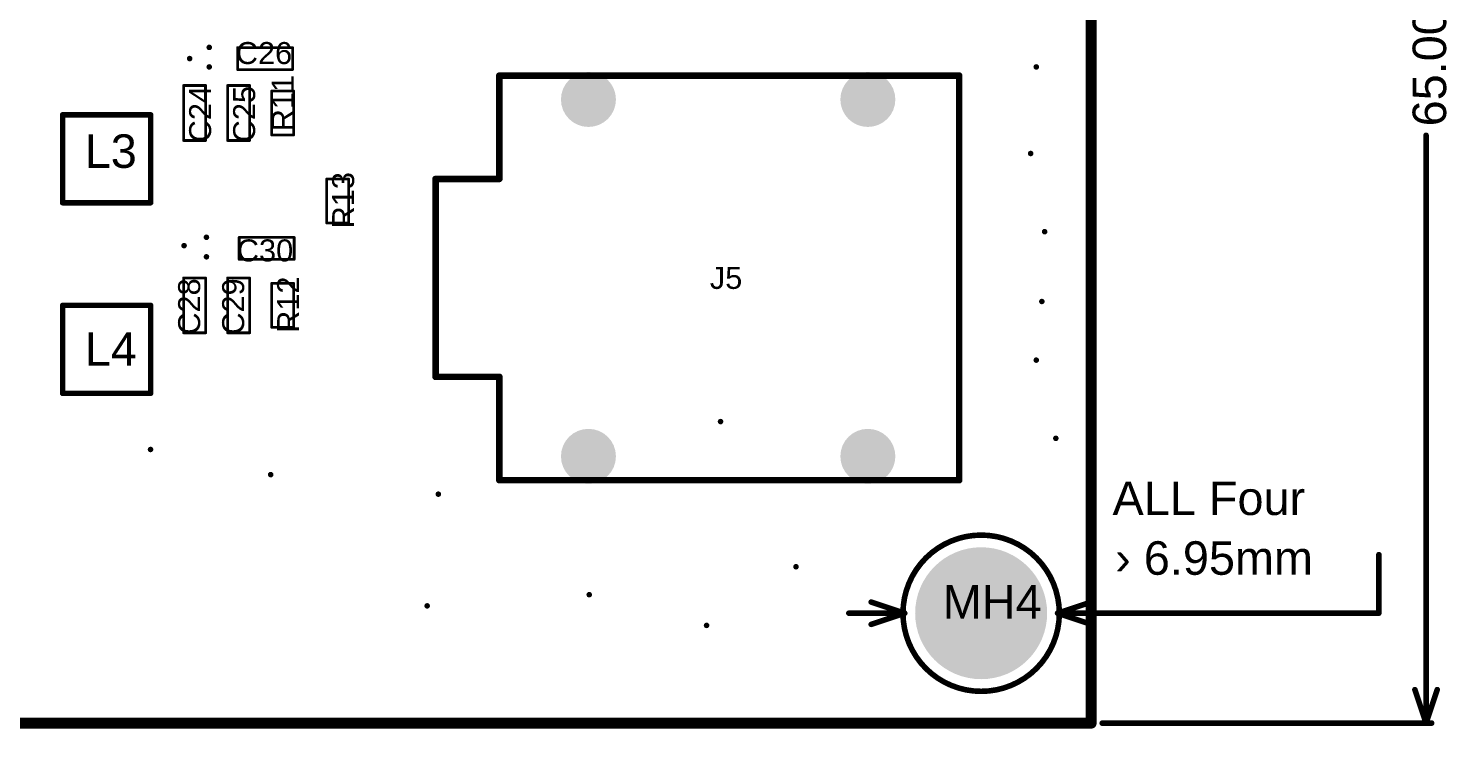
# Model space of a CAD drawing. Header units: inches. Extents: x 0 to 127, y 0 to 86.
# Drawn here: x 57.7 to 122.2, y -0.2 to 31.6 of the extents above; entities that cross this region are included whole.
import ezdxf

# ---------------------------------------------------------------- set-up
doc = ezdxf.new("R2010")
doc.units = ezdxf.units.IN
for name, color, linetype in [('Mechanical1', 6, 'Continuous'), ('Mechanical4', 56, 'Continuous'), ('Mechanical6', 56, 'Continuous'), ('MultiLayer', 9, 'Continuous'), ('PadHoleLayer', 156, 'Continuous'), ('ViaHoleLayer', 16, 'Continuous')]:
    doc.layers.add(name, color=color, linetype=linetype)
doc.styles.add('Arial', font='', dxfattribs={"height": 0.2})
doc.styles.get('Arial').set_extended_font_data('Arial')

# ---------------------------------------------------------------- blocks, each defined once
blk = doc.blocks.new('RES_0603_2')
at = {"layer": 'Mechanical4'}
for points in [[(-1, 0.5, 0.125, 0.125, 0), (-1, -0.5, 0.125, 0.125, 0)], [(-1, 0.5, 0.125, 0.125, 0), (1, 0.5, 0.125, 0.125, 0)], [(1, 0.5, 0.125, 0.125, 0), (1, -0.5, 0.125, 0.125, 0)], [(-1, -0.5, 0.125, 0.125, 0), (1, -0.5, 0.125, 0.125, 0)]]:
    blk.add_lwpolyline(points, format="xyseb", dxfattribs=at)
for points in [[(-1.031, 0.5, 0.0625, 0.0625, 1), (-0.969, 0.5, 0.0625, 0.0625, 1)], [(-1.031, 0.5, 0.0625, 0.0625, 1), (-0.969, 0.5, 0.0625, 0.0625, 1)], [(0.969, 0.5, 0.0625, 0.0625, 1), (1.031, 0.5, 0.0625, 0.0625, 1)], [(0.969, 0.5, 0.0625, 0.0625, 1), (1.031, 0.5, 0.0625, 0.0625, 1)], [(-1.031, -0.5, 0.0625, 0.0625, 1), (-0.969, -0.5, 0.0625, 0.0625, 1)], [(-1.031, -0.5, 0.0625, 0.0625, 1), (-0.969, -0.5, 0.0625, 0.0625, 1)], [(0.969, -0.5, 0.0625, 0.0625, 1), (1.031, -0.5, 0.0625, 0.0625, 1)], [(0.969, -0.5, 0.0625, 0.0625, 1), (1.031, -0.5, 0.0625, 0.0625, 1)]]:
    blk.add_lwpolyline(points, format="xyseb", close=True, dxfattribs=at)
at = {"layer": 'Mechanical4', "style": 'Arial'}
blk.add_text('R13', height=1, dxfattribs=at).set_placement((-1.25, -0.75))
blk = doc.blocks.new('RES_0603_3')
at = {"layer": 'Mechanical4'}
for points in [[(-1, 0.5, 0.125, 0.125, 0), (-1, -0.5, 0.125, 0.125, 0)], [(-1, 0.5, 0.125, 0.125, 0), (1, 0.5, 0.125, 0.125, 0)], [(1, 0.5, 0.125, 0.125, 0), (1, -0.5, 0.125, 0.125, 0)], [(-1, -0.5, 0.125, 0.125, 0), (1, -0.5, 0.125, 0.125, 0)]]:
    blk.add_lwpolyline(points, format="xyseb", dxfattribs=at)
for points in [[(-1.031, 0.5, 0.0625, 0.0625, 1), (-0.969, 0.5, 0.0625, 0.0625, 1)], [(-1.031, 0.5, 0.0625, 0.0625, 1), (-0.969, 0.5, 0.0625, 0.0625, 1)], [(0.969, 0.5, 0.0625, 0.0625, 1), (1.031, 0.5, 0.0625, 0.0625, 1)], [(0.969, 0.5, 0.0625, 0.0625, 1), (1.031, 0.5, 0.0625, 0.0625, 1)], [(-1.031, -0.5, 0.0625, 0.0625, 1), (-0.969, -0.5, 0.0625, 0.0625, 1)], [(-1.031, -0.5, 0.0625, 0.0625, 1), (-0.969, -0.5, 0.0625, 0.0625, 1)], [(0.969, -0.5, 0.0625, 0.0625, 1), (1.031, -0.5, 0.0625, 0.0625, 1)], [(0.969, -0.5, 0.0625, 0.0625, 1), (1.031, -0.5, 0.0625, 0.0625, 1)]]:
    blk.add_lwpolyline(points, format="xyseb", close=True, dxfattribs=at)
at = {"layer": 'Mechanical4', "style": 'Arial'}
blk.add_text('R12', height=1, dxfattribs=at).set_placement((-1.25, -0.75))
blk = doc.blocks.new('RES_0603_4')
at = {"layer": 'Mechanical4'}
for points in [[(-1, -0.5, 0.125, 0.125, 0), (-1, 0.5, 0.125, 0.125, 0)], [(1, 0.5, 0.125, 0.125, 0), (-1, 0.5, 0.125, 0.125, 0)], [(1, -0.5, 0.125, 0.125, 0), (1, 0.5, 0.125, 0.125, 0)], [(1, -0.5, 0.125, 0.125, 0), (-1, -0.5, 0.125, 0.125, 0)]]:
    blk.add_lwpolyline(points, format="xyseb", dxfattribs=at)
for points in [[(-1.031, 0.5, 0.0625, 0.0625, 1), (-0.969, 0.5, 0.0625, 0.0625, 1)], [(-1.031, 0.5, 0.0625, 0.0625, 1), (-0.969, 0.5, 0.0625, 0.0625, 1)], [(0.969, 0.5, 0.0625, 0.0625, 1), (1.031, 0.5, 0.0625, 0.0625, 1)], [(0.969, 0.5, 0.0625, 0.0625, 1), (1.031, 0.5, 0.0625, 0.0625, 1)], [(-1.031, -0.5, 0.0625, 0.0625, 1), (-0.969, -0.5, 0.0625, 0.0625, 1)], [(-1.031, -0.5, 0.0625, 0.0625, 1), (-0.969, -0.5, 0.0625, 0.0625, 1)], [(0.969, -0.5, 0.0625, 0.0625, 1), (1.031, -0.5, 0.0625, 0.0625, 1)], [(0.969, -0.5, 0.0625, 0.0625, 1), (1.031, -0.5, 0.0625, 0.0625, 1)]]:
    blk.add_lwpolyline(points, format="xyseb", close=True, dxfattribs=at)
at = {"layer": 'Mechanical4', "style": 'Arial'}
blk.add_text('R11', height=1, rotation=-180, dxfattribs=at).set_placement((0.833, 0.5))
blk = doc.blocks.new('MH_M3_15')
at = {"layer": 'MultiLayer'}
h = blk.add_hatch(color=9, dxfattribs=at)
edge = h.paths.add_edge_path()
edge.add_arc((0, 0), 3, 0, 360)
at = {"layer": 'PadHoleLayer'}
h = blk.add_hatch(color=156, dxfattribs=at)
edge = h.paths.add_edge_path()
edge.add_arc((0, 0), 1.6, 0, 360)
at = {"layer": 'Mechanical4'}
for points in [[(3.553, 0, 0.254, 0.254, 1), (-3.553, 0, 0.254, 0.254, 1)], [(-3.617, 0, 0.127, 0.127, 1), (-3.49, 0, 0.127, 0.127, 1)], [(3.49, 0, 0.127, 0.127, 1), (3.617, 0, 0.127, 0.127, 1)]]:
    blk.add_lwpolyline(points, format="xyseb", close=True, dxfattribs=at)
at = {"layer": 'Mechanical4', "style": 'Arial'}
blk.add_text('MH4', height=1.524, rotation=270, dxfattribs=at).set_placement((-0.246, 1.746))
blk = doc.blocks.new('ASPI_4030S_19')
at = {"layer": 'Mechanical4'}
for points in [[(-2, -2, 0.25, 0.25, 0), (-2, 2, 0.25, 0.25, 0)], [(-2, 2, 0.25, 0.25, 0), (2, 2, 0.25, 0.25, 0)], [(2, -2, 0.25, 0.25, 0), (2, 2, 0.25, 0.25, 0)], [(-2, -2, 0.25, 0.25, 0), (2, -2, 0.25, 0.25, 0)]]:
    blk.add_lwpolyline(points, format="xyseb", dxfattribs=at)
for points in [[(-2.063, 2, 0.125, 0.125, 1), (-1.938, 2, 0.125, 0.125, 1)], [(-2.063, 2, 0.125, 0.125, 1), (-1.938, 2, 0.125, 0.125, 1)], [(1.938, 2, 0.125, 0.125, 1), (2.063, 2, 0.125, 0.125, 1)], [(1.938, 2, 0.125, 0.125, 1), (2.063, 2, 0.125, 0.125, 1)], [(-2.063, -2, 0.125, 0.125, 1), (-1.938, -2, 0.125, 0.125, 1)], [(-2.063, -2, 0.125, 0.125, 1), (-1.938, -2, 0.125, 0.125, 1)], [(1.938, -2, 0.125, 0.125, 1), (2.063, -2, 0.125, 0.125, 1)], [(1.938, -2, 0.125, 0.125, 1), (2.063, -2, 0.125, 0.125, 1)]]:
    blk.add_lwpolyline(points, format="xyseb", close=True, dxfattribs=at)
at = {"layer": 'Mechanical4', "style": 'Arial'}
blk.add_text('L4', height=1.524, dxfattribs=at).set_placement((-0.996, -0.746))
blk = doc.blocks.new('ASPI_4030S_20')
at = {"layer": 'Mechanical4'}
for points in [[(-2, 2, 0.25, 0.25, 0), (2, 2, 0.25, 0.25, 0)], [(-2, -2, 0.25, 0.25, 0), (-2, 2, 0.25, 0.25, 0)], [(2, -2, 0.25, 0.25, 0), (2, 2, 0.25, 0.25, 0)], [(-2, -2, 0.25, 0.25, 0), (2, -2, 0.25, 0.25, 0)]]:
    blk.add_lwpolyline(points, format="xyseb", dxfattribs=at)
for points in [[(-2.063, 2, 0.125, 0.125, 1), (-1.938, 2, 0.125, 0.125, 1)], [(-2.063, 2, 0.125, 0.125, 1), (-1.938, 2, 0.125, 0.125, 1)], [(1.938, 2, 0.125, 0.125, 1), (2.063, 2, 0.125, 0.125, 1)], [(1.938, 2, 0.125, 0.125, 1), (2.063, 2, 0.125, 0.125, 1)], [(-2.063, -2, 0.125, 0.125, 1), (-1.938, -2, 0.125, 0.125, 1)], [(-2.063, -2, 0.125, 0.125, 1), (-1.938, -2, 0.125, 0.125, 1)], [(1.938, -2, 0.125, 0.125, 1), (2.063, -2, 0.125, 0.125, 1)], [(1.938, -2, 0.125, 0.125, 1), (2.063, -2, 0.125, 0.125, 1)]]:
    blk.add_lwpolyline(points, format="xyseb", close=True, dxfattribs=at)
at = {"layer": 'Mechanical4', "style": 'Arial'}
blk.add_text('L3', height=1.524, dxfattribs=at).set_placement((-0.996, -0.413))
blk = doc.blocks.new('NMJ4HCD2_23')
at = {"layer": 'MultiLayer'}
h = blk.add_hatch(color=9, dxfattribs=at)
edge = h.paths.add_edge_path()
edge.add_arc((-6.35, 8.115), 1.25, 0, 360)
h = blk.add_hatch(color=9, dxfattribs=at)
edge = h.paths.add_edge_path()
edge.add_arc((6.35, 8.115), 1.25, 0, 360)
h = blk.add_hatch(color=9, dxfattribs=at)
edge = h.paths.add_edge_path()
edge.add_arc((-6.35, -8.115), 1.25, 0, 360)
h = blk.add_hatch(color=9, dxfattribs=at)
edge = h.paths.add_edge_path()
edge.add_arc((6.35, -8.115), 1.25, 0, 360)
at = {"layer": 'PadHoleLayer'}
h = blk.add_hatch(color=156, dxfattribs=at)
edge = h.paths.add_edge_path()
edge.add_arc((-6.35, 8.115), 0.7, 0, 360)
h = blk.add_hatch(color=156, dxfattribs=at)
edge = h.paths.add_edge_path()
edge.add_arc((6.35, 8.115), 0.7, 0, 360)
h = blk.add_hatch(color=156, dxfattribs=at)
edge = h.paths.add_edge_path()
edge.add_arc((-6.35, -8.115), 0.7, 0, 360)
h = blk.add_hatch(color=156, dxfattribs=at)
edge = h.paths.add_edge_path()
edge.add_arc((6.35, -8.115), 0.7, 0, 360)
at = {"layer": 'Mechanical4'}
for points in [[(-10.4, 9.2, 0.3, 0.3, 0), (10.5, 9.2, 0.3, 0.3, 0)], [(-10.4, 4.5, 0.3, 0.3, 0), (-10.4, 9.2, 0.3, 0.3, 0)], [(10.5, -9.2, 0.3, 0.3, 0), (10.5, 9.2, 0.3, 0.3, 0)], [(-13.3, -4.5, 0.3, 0.3, 0), (-13.3, 4.5, 0.3, 0.3, 0)], [(-13.3, 4.5, 0.3, 0.3, 0), (-10.5, 4.5, 0.3, 0.3, 0)], [(-10.5, 4.5, 0.3, 0.3, 0), (-10.4, 4.5, 0.3, 0.3, 0)], [(-13.3, -4.5, 0.3, 0.3, 0), (-10.4, -4.5, 0.3, 0.3, 0)], [(-10.4, -9.2, 0.3, 0.3, 0), (-10.4, -4.5, 0.3, 0.3, 0)], [(-10.4, -9.2, 0.3, 0.3, 0), (10.5, -9.2, 0.3, 0.3, 0)]]:
    blk.add_lwpolyline(points, format="xyseb", dxfattribs=at)
for points in [[(-10.475, 9.2, 0.15, 0.15, 1), (-10.325, 9.2, 0.15, 0.15, 1)], [(-10.475, 9.2, 0.15, 0.15, 1), (-10.325, 9.2, 0.15, 0.15, 1)], [(10.425, 9.2, 0.15, 0.15, 1), (10.575, 9.2, 0.15, 0.15, 1)], [(10.425, 9.2, 0.15, 0.15, 1), (10.575, 9.2, 0.15, 0.15, 1)], [(-13.375, 4.5, 0.15, 0.15, 1), (-13.225, 4.5, 0.15, 0.15, 1)], [(-13.375, 4.5, 0.15, 0.15, 1), (-13.225, 4.5, 0.15, 0.15, 1)], [(-10.575, 4.5, 0.15, 0.15, 1), (-10.425, 4.5, 0.15, 0.15, 1)], [(-10.575, 4.5, 0.15, 0.15, 1), (-10.425, 4.5, 0.15, 0.15, 1)], [(-10.475, 4.5, 0.15, 0.15, 1), (-10.325, 4.5, 0.15, 0.15, 1)], [(-10.475, 4.5, 0.15, 0.15, 1), (-10.325, 4.5, 0.15, 0.15, 1)], [(-13.375, -4.5, 0.15, 0.15, 1), (-13.225, -4.5, 0.15, 0.15, 1)], [(-13.375, -4.5, 0.15, 0.15, 1), (-13.225, -4.5, 0.15, 0.15, 1)], [(-10.475, -4.5, 0.15, 0.15, 1), (-10.325, -4.5, 0.15, 0.15, 1)], [(-10.475, -4.5, 0.15, 0.15, 1), (-10.325, -4.5, 0.15, 0.15, 1)], [(-10.475, -9.2, 0.15, 0.15, 1), (-10.325, -9.2, 0.15, 0.15, 1)], [(-10.475, -9.2, 0.15, 0.15, 1), (-10.325, -9.2, 0.15, 0.15, 1)], [(10.425, -9.2, 0.15, 0.15, 1), (10.575, -9.2, 0.15, 0.15, 1)], [(10.425, -9.2, 0.15, 0.15, 1), (10.575, -9.2, 0.15, 0.15, 1)]]:
    blk.add_lwpolyline(points, format="xyseb", close=True, dxfattribs=at)
at = {"layer": 'Mechanical4', "style": 'Arial'}
blk.add_text('J5', height=1, rotation=360, dxfattribs=at).set_placement((-0.833, -0.5))
blk = doc.blocks.new('CAP_0603_31')
at = {"layer": 'Mechanical4'}
for points in [[(-1.25, -0.5, 0.125, 0.125, 0), (-1.25, 0.5, 0.125, 0.125, 0)], [(-1.25, 0.5, 0.125, 0.125, 0), (1.25, 0.5, 0.125, 0.125, 0)], [(1.25, -0.5, 0.125, 0.125, 0), (1.25, 0.5, 0.125, 0.125, 0)], [(-1.25, -0.5, 0.125, 0.125, 0), (1.25, -0.5, 0.125, 0.125, 0)]]:
    blk.add_lwpolyline(points, format="xyseb", dxfattribs=at)
for points in [[(-1.281, 0.5, 0.0625, 0.0625, 1), (-1.219, 0.5, 0.0625, 0.0625, 1)], [(-1.281, 0.5, 0.0625, 0.0625, 1), (-1.219, 0.5, 0.0625, 0.0625, 1)], [(1.219, 0.5, 0.0625, 0.0625, 1), (1.281, 0.5, 0.0625, 0.0625, 1)], [(1.219, 0.5, 0.0625, 0.0625, 1), (1.281, 0.5, 0.0625, 0.0625, 1)], [(-1.281, -0.5, 0.0625, 0.0625, 1), (-1.219, -0.5, 0.0625, 0.0625, 1)], [(-1.281, -0.5, 0.0625, 0.0625, 1), (-1.219, -0.5, 0.0625, 0.0625, 1)], [(1.219, -0.5, 0.0625, 0.0625, 1), (1.281, -0.5, 0.0625, 0.0625, 1)], [(1.219, -0.5, 0.0625, 0.0625, 1), (1.281, -0.5, 0.0625, 0.0625, 1)]]:
    blk.add_lwpolyline(points, format="xyseb", close=True, dxfattribs=at)
at = {"layer": 'Mechanical4', "style": 'Arial'}
blk.add_text('C30', height=1, rotation=360, dxfattribs=at).set_placement((-1.356, -0.593))
blk = doc.blocks.new('CAP_0603_32')
at = {"layer": 'Mechanical4'}
for points in [[(-1.25, -0.5, 0.125, 0.125, 0), (-1.25, 0.5, 0.125, 0.125, 0)], [(1.25, 0.5, 0.125, 0.125, 0), (-1.25, 0.5, 0.125, 0.125, 0)], [(1.25, -0.5, 0.125, 0.125, 0), (1.25, 0.5, 0.125, 0.125, 0)], [(1.25, -0.5, 0.125, 0.125, 0), (-1.25, -0.5, 0.125, 0.125, 0)]]:
    blk.add_lwpolyline(points, format="xyseb", dxfattribs=at)
for points in [[(-1.281, 0.5, 0.0625, 0.0625, 1), (-1.219, 0.5, 0.0625, 0.0625, 1)], [(-1.281, 0.5, 0.0625, 0.0625, 1), (-1.219, 0.5, 0.0625, 0.0625, 1)], [(1.219, 0.5, 0.0625, 0.0625, 1), (1.281, 0.5, 0.0625, 0.0625, 1)], [(1.219, 0.5, 0.0625, 0.0625, 1), (1.281, 0.5, 0.0625, 0.0625, 1)], [(-1.281, -0.5, 0.0625, 0.0625, 1), (-1.219, -0.5, 0.0625, 0.0625, 1)], [(-1.281, -0.5, 0.0625, 0.0625, 1), (-1.219, -0.5, 0.0625, 0.0625, 1)], [(1.219, -0.5, 0.0625, 0.0625, 1), (1.281, -0.5, 0.0625, 0.0625, 1)], [(1.219, -0.5, 0.0625, 0.0625, 1), (1.281, -0.5, 0.0625, 0.0625, 1)]]:
    blk.add_lwpolyline(points, format="xyseb", close=True, dxfattribs=at)
at = {"layer": 'Mechanical4', "style": 'Arial'}
blk.add_text('C29', height=1, rotation=-180, dxfattribs=at).set_placement((1.333, 0.25))
blk = doc.blocks.new('CAP_0603_33')
at = {"layer": 'Mechanical4'}
for points in [[(-1.25, -0.5, 0.125, 0.125, 0), (-1.25, 0.5, 0.125, 0.125, 0)], [(1.25, 0.5, 0.125, 0.125, 0), (-1.25, 0.5, 0.125, 0.125, 0)], [(1.25, -0.5, 0.125, 0.125, 0), (1.25, 0.5, 0.125, 0.125, 0)], [(1.25, -0.5, 0.125, 0.125, 0), (-1.25, -0.5, 0.125, 0.125, 0)]]:
    blk.add_lwpolyline(points, format="xyseb", dxfattribs=at)
for points in [[(-1.281, 0.5, 0.0625, 0.0625, 1), (-1.219, 0.5, 0.0625, 0.0625, 1)], [(-1.281, 0.5, 0.0625, 0.0625, 1), (-1.219, 0.5, 0.0625, 0.0625, 1)], [(1.219, 0.5, 0.0625, 0.0625, 1), (1.281, 0.5, 0.0625, 0.0625, 1)], [(1.219, 0.5, 0.0625, 0.0625, 1), (1.281, 0.5, 0.0625, 0.0625, 1)], [(-1.281, -0.5, 0.0625, 0.0625, 1), (-1.219, -0.5, 0.0625, 0.0625, 1)], [(-1.281, -0.5, 0.0625, 0.0625, 1), (-1.219, -0.5, 0.0625, 0.0625, 1)], [(1.219, -0.5, 0.0625, 0.0625, 1), (1.281, -0.5, 0.0625, 0.0625, 1)], [(1.219, -0.5, 0.0625, 0.0625, 1), (1.281, -0.5, 0.0625, 0.0625, 1)]]:
    blk.add_lwpolyline(points, format="xyseb", close=True, dxfattribs=at)
at = {"layer": 'Mechanical4', "style": 'Arial'}
blk.add_text('C28', height=1, rotation=-180, dxfattribs=at).set_placement((1.333, 0.25))
blk = doc.blocks.new('CAP_0603_35')
at = {"layer": 'Mechanical4'}
for points in [[(-1.25, 0.5, 0.125, 0.125, 0), (-1.25, -0.5, 0.125, 0.125, 0)], [(1.25, 0.5, 0.125, 0.125, 0), (-1.25, 0.5, 0.125, 0.125, 0)], [(1.25, 0.5, 0.125, 0.125, 0), (1.25, -0.5, 0.125, 0.125, 0)], [(1.25, -0.5, 0.125, 0.125, 0), (-1.25, -0.5, 0.125, 0.125, 0)]]:
    blk.add_lwpolyline(points, format="xyseb", dxfattribs=at)
for points in [[(-1.281, 0.5, 0.0625, 0.0625, 1), (-1.219, 0.5, 0.0625, 0.0625, 1)], [(-1.281, 0.5, 0.0625, 0.0625, 1), (-1.219, 0.5, 0.0625, 0.0625, 1)], [(1.219, 0.5, 0.0625, 0.0625, 1), (1.281, 0.5, 0.0625, 0.0625, 1)], [(1.219, 0.5, 0.0625, 0.0625, 1), (1.281, 0.5, 0.0625, 0.0625, 1)], [(-1.281, -0.5, 0.0625, 0.0625, 1), (-1.219, -0.5, 0.0625, 0.0625, 1)], [(-1.281, -0.5, 0.0625, 0.0625, 1), (-1.219, -0.5, 0.0625, 0.0625, 1)], [(1.219, -0.5, 0.0625, 0.0625, 1), (1.281, -0.5, 0.0625, 0.0625, 1)], [(1.219, -0.5, 0.0625, 0.0625, 1), (1.281, -0.5, 0.0625, 0.0625, 1)]]:
    blk.add_lwpolyline(points, format="xyseb", close=True, dxfattribs=at)
at = {"layer": 'Mechanical4', "style": 'Arial'}
blk.add_text('C26', height=1, rotation=180, dxfattribs=at).set_placement((1.333, 0.25))
blk = doc.blocks.new('CAP_0603_36')
at = {"layer": 'Mechanical4'}
for points in [[(-1.25, 0.5, 0.125, 0.125, 0), (-1.25, -0.5, 0.125, 0.125, 0)], [(-1.25, 0.5, 0.125, 0.125, 0), (1.25, 0.5, 0.125, 0.125, 0)], [(1.25, 0.5, 0.125, 0.125, 0), (1.25, -0.5, 0.125, 0.125, 0)], [(-1.25, -0.5, 0.125, 0.125, 0), (1.25, -0.5, 0.125, 0.125, 0)]]:
    blk.add_lwpolyline(points, format="xyseb", dxfattribs=at)
for points in [[(-1.281, 0.5, 0.0625, 0.0625, 1), (-1.219, 0.5, 0.0625, 0.0625, 1)], [(-1.281, 0.5, 0.0625, 0.0625, 1), (-1.219, 0.5, 0.0625, 0.0625, 1)], [(1.219, 0.5, 0.0625, 0.0625, 1), (1.281, 0.5, 0.0625, 0.0625, 1)], [(1.219, 0.5, 0.0625, 0.0625, 1), (1.281, 0.5, 0.0625, 0.0625, 1)], [(-1.281, -0.5, 0.0625, 0.0625, 1), (-1.219, -0.5, 0.0625, 0.0625, 1)], [(-1.281, -0.5, 0.0625, 0.0625, 1), (-1.219, -0.5, 0.0625, 0.0625, 1)], [(1.219, -0.5, 0.0625, 0.0625, 1), (1.281, -0.5, 0.0625, 0.0625, 1)], [(1.219, -0.5, 0.0625, 0.0625, 1), (1.281, -0.5, 0.0625, 0.0625, 1)]]:
    blk.add_lwpolyline(points, format="xyseb", close=True, dxfattribs=at)
at = {"layer": 'Mechanical4', "style": 'Arial'}
blk.add_text('C25', height=1, dxfattribs=at).set_placement((-1.333, -0.75))
blk = doc.blocks.new('CAP_0603_37')
at = {"layer": 'Mechanical4'}
for points in [[(-1.25, 0.5, 0.125, 0.125, 0), (-1.25, -0.5, 0.125, 0.125, 0)], [(-1.25, 0.5, 0.125, 0.125, 0), (1.25, 0.5, 0.125, 0.125, 0)], [(1.25, 0.5, 0.125, 0.125, 0), (1.25, -0.5, 0.125, 0.125, 0)], [(-1.25, -0.5, 0.125, 0.125, 0), (1.25, -0.5, 0.125, 0.125, 0)]]:
    blk.add_lwpolyline(points, format="xyseb", dxfattribs=at)
for points in [[(-1.281, 0.5, 0.0625, 0.0625, 1), (-1.219, 0.5, 0.0625, 0.0625, 1)], [(-1.281, 0.5, 0.0625, 0.0625, 1), (-1.219, 0.5, 0.0625, 0.0625, 1)], [(1.219, 0.5, 0.0625, 0.0625, 1), (1.281, 0.5, 0.0625, 0.0625, 1)], [(1.219, 0.5, 0.0625, 0.0625, 1), (1.281, 0.5, 0.0625, 0.0625, 1)], [(-1.281, -0.5, 0.0625, 0.0625, 1), (-1.219, -0.5, 0.0625, 0.0625, 1)], [(-1.281, -0.5, 0.0625, 0.0625, 1), (-1.219, -0.5, 0.0625, 0.0625, 1)], [(1.219, -0.5, 0.0625, 0.0625, 1), (1.281, -0.5, 0.0625, 0.0625, 1)], [(1.219, -0.5, 0.0625, 0.0625, 1), (1.281, -0.5, 0.0625, 0.0625, 1)]]:
    blk.add_lwpolyline(points, format="xyseb", close=True, dxfattribs=at)
at = {"layer": 'Mechanical4', "style": 'Arial'}
blk.add_text('C24', height=1, dxfattribs=at).set_placement((-1.333, -0.75))

msp = doc.modelspace()

# ---------------------------------------------------------------- hatches: boundary and pattern name
at = {"layer": 'ViaHoleLayer'}
h = msp.add_hatch(color=16, dxfattribs=at)
edge = h.paths.add_edge_path()
edge.add_arc((65.024, 30.226), 0.127, 0, 360)
h = msp.add_hatch(color=16, dxfattribs=at)
edge = h.paths.add_edge_path()
edge.add_arc((65.913, 30.734), 0.127, 0, 360)
h = msp.add_hatch(color=16, dxfattribs=at)
edge = h.paths.add_edge_path()
edge.add_arc((65.913, 29.845), 0.127, 0, 360)
h = msp.add_hatch(color=16, dxfattribs=at)
edge = h.paths.add_edge_path()
edge.add_arc((103.505, 29.845), 0.127, 0, 360)
h = msp.add_hatch(color=16, dxfattribs=at)
edge = h.paths.add_edge_path()
edge.add_arc((103.251, 25.908), 0.127, 0, 360)
h = msp.add_hatch(color=16, dxfattribs=at)
edge = h.paths.add_edge_path()
edge.add_arc((65.786, 22.098), 0.127, 0, 360)
h = msp.add_hatch(color=16, dxfattribs=at)
edge = h.paths.add_edge_path()
edge.add_arc((103.886, 22.352), 0.127, 0, 360)
h = msp.add_hatch(color=16, dxfattribs=at)
edge = h.paths.add_edge_path()
edge.add_arc((64.77, 21.717), 0.127, 0, 360)
h = msp.add_hatch(color=16, dxfattribs=at)
edge = h.paths.add_edge_path()
edge.add_arc((65.786, 21.209), 0.127, 0, 360)
h = msp.add_hatch(color=16, dxfattribs=at)
edge = h.paths.add_edge_path()
edge.add_arc((103.759, 19.177), 0.127, 0, 360)
h = msp.add_hatch(color=16, dxfattribs=at)
edge = h.paths.add_edge_path()
edge.add_arc((103.505, 16.51), 0.127, 0, 360)
h = msp.add_hatch(color=16, dxfattribs=at)
edge = h.paths.add_edge_path()
edge.add_arc((89.154, 13.716), 0.127, 0, 360)
h = msp.add_hatch(color=16, dxfattribs=at)
edge = h.paths.add_edge_path()
edge.add_arc((104.394, 12.954), 0.127, 0, 360)
h = msp.add_hatch(color=16, dxfattribs=at)
edge = h.paths.add_edge_path()
edge.add_arc((63.246, 12.446), 0.127, 0, 360)
h = msp.add_hatch(color=16, dxfattribs=at)
edge = h.paths.add_edge_path()
edge.add_arc((68.707, 11.303), 0.127, 0, 360)
h = msp.add_hatch(color=16, dxfattribs=at)
edge = h.paths.add_edge_path()
edge.add_arc((76.327, 10.414), 0.127, 0, 360)
h = msp.add_hatch(color=16, dxfattribs=at)
edge = h.paths.add_edge_path()
edge.add_arc((92.583, 7.112), 0.127, 0, 360)
h = msp.add_hatch(color=16, dxfattribs=at)
edge = h.paths.add_edge_path()
edge.add_arc((83.185, 5.842), 0.127, 0, 360)
h = msp.add_hatch(color=16, dxfattribs=at)
edge = h.paths.add_edge_path()
edge.add_arc((75.819, 5.334), 0.127, 0, 360)
h = msp.add_hatch(color=16, dxfattribs=at)
edge = h.paths.add_edge_path()
edge.add_arc((88.519, 4.445), 0.127, 0, 360)

# ---------------------------------------------------------------- linework, layer by layer
at = {"layer": 'Mechanical1'}
for points in [[(121.222, 0, 0.254, 0.254, 0), (121.222, 26.736, 0.254, 0.254, 0)], [(119.078, 5, 0.254, 0.254, 0), (119.078, 7.662, 0.254, 0.254, 0)], [(96.003, 5.508, 0.254, 0.254, 0), (97.527, 5, 0.254, 0.254, 0)], [(104.473, 5, 0.254, 0.254, 0), (105.997, 5.508, 0.254, 0.254, 0)], [(94.987, 5, 0.254, 0.254, 0), (97.527, 5, 0.254, 0.254, 0)], [(96.003, 4.492, 0.254, 0.254, 0), (97.527, 5, 0.254, 0.254, 0)], [(104.473, 5, 0.254, 0.254, 0), (105.997, 4.492, 0.254, 0.254, 0)], [(104.473, 5, 0.254, 0.254, 0), (119.078, 5, 0.254, 0.254, 0)], [(120.714, 1.524, 0.254, 0.254, 0), (121.222, 0, 0.254, 0.254, 0)], [(121.222, 0, 0.254, 0.254, 0), (121.73, 1.524, 0.254, 0.254, 0)], [(106.504, 0, 0.254, 0.254, 0), (121.476, 0, 0.254, 0.254, 0)]]:
    msp.add_lwpolyline(points, format="xyseb", dxfattribs=at)
for points in [[(121.159, 26.736, 0.127, 0.127, 1), (121.286, 26.736, 0.127, 0.127, 1)], [(119.014, 7.662, 0.127, 0.127, 1), (119.141, 7.662, 0.127, 0.127, 1)], [(95.939, 5.508, 0.127, 0.127, 1), (96.066, 5.508, 0.127, 0.127, 1)], [(105.934, 5.508, 0.127, 0.127, 1), (106.061, 5.508, 0.127, 0.127, 1)], [(94.923, 5, 0.127, 0.127, 1), (95.05, 5, 0.127, 0.127, 1)], [(95.939, 4.492, 0.127, 0.127, 1), (96.066, 4.492, 0.127, 0.127, 1)], [(97.463, 5, 0.127, 0.127, 1), (97.59, 5, 0.127, 0.127, 1)], [(97.463, 5, 0.127, 0.127, 1), (97.59, 5, 0.127, 0.127, 1)], [(97.463, 5, 0.127, 0.127, 1), (97.59, 5, 0.127, 0.127, 1)], [(104.41, 5, 0.127, 0.127, 1), (104.537, 5, 0.127, 0.127, 1)], [(104.41, 5, 0.127, 0.127, 1), (104.537, 5, 0.127, 0.127, 1)], [(104.41, 5, 0.127, 0.127, 1), (104.537, 5, 0.127, 0.127, 1)], [(105.934, 4.492, 0.127, 0.127, 1), (106.061, 4.492, 0.127, 0.127, 1)], [(119.014, 5, 0.127, 0.127, 1), (119.141, 5, 0.127, 0.127, 1)], [(119.014, 5, 0.127, 0.127, 1), (119.141, 5, 0.127, 0.127, 1)], [(120.651, 1.524, 0.127, 0.127, 1), (120.778, 1.524, 0.127, 0.127, 1)], [(121.667, 1.524, 0.127, 0.127, 1), (121.794, 1.524, 0.127, 0.127, 1)], [(106.44, 0, 0.127, 0.127, 1), (106.567, 0, 0.127, 0.127, 1)], [(121.159, 0, 0.127, 0.127, 1), (121.286, 0, 0.127, 0.127, 1)], [(121.159, 0, 0.127, 0.127, 1), (121.286, 0, 0.127, 0.127, 1)], [(121.159, 0, 0.127, 0.127, 1), (121.286, 0, 0.127, 0.127, 1)], [(121.413, 0, 0.127, 0.127, 1), (121.54, 0, 0.127, 0.127, 1)]]:
    msp.add_lwpolyline(points, format="xyseb", close=True, dxfattribs=at)
at = {"layer": 'Mechanical6'}
for points in [[(106, 65, 0.5, 0.5, 0), (106, 0, 0.5, 0.5, 0)], [(0, 0, 0.5, 0.5, 0), (106, 0, 0.5, 0.5, 0)]]:
    msp.add_lwpolyline(points, format="xyseb", dxfattribs=at)
msp.add_lwpolyline([(105.875, 0, 0.25, 0.25, 1), (106.125, 0, 0.25, 0.25, 1)], format="xyseb", close=True, dxfattribs=at)
msp.add_lwpolyline([(105.875, 0, 0.25, 0.25, 1), (106.125, 0, 0.25, 0.25, 1)], format="xyseb", close=True, dxfattribs=at)

# ---------------------------------------------------------------- block references
for name, p, rotation in [('CAP_0603_35', (68.453, 30.226), 180), ('CAP_0603_37', (65.25, 27.75), 90), ('CAP_0603_36', (67.25, 27.75), 90), ('RES_0603_4', (69.25, 27.75), 270), ('RES_0603_2', (71.75, 23.75), 90), ('CAP_0603_33', (65.25, 19), 270), ('CAP_0603_32', (67.25, 19), 270), ('RES_0603_3', (69.25, 19), 90), ('MH_M3_15', (101, 5), 90)]:
    msp.add_blockref(name, p, dxfattribs=dict(rotation=rotation))
for name, p in [('NMJ4HCD2_23', (89.5, 20.25)), ('ASPI_4030S_20', (61.25, 25.667)), ('CAP_0603_31', (68.523, 21.593)), ('ASPI_4030S_19', (61.25, 17))]:
    msp.add_blockref(name, p)

# ---------------------------------------------------------------- texts
at = {"layer": 'Mechanical1', "style": 'Arial'}
msp.add_text('65.00mm', height=1.524, rotation=90, dxfattribs=at).set_placement((122.136, 27.142))
for s, p in [('ALL Four', (106.971, 9.466)), ('› 6.95mm', (107.093, 6.748))]:
    msp.add_text(s, height=1.524, dxfattribs=at).set_placement(p)

doc.saveas('drawing.dxf')
